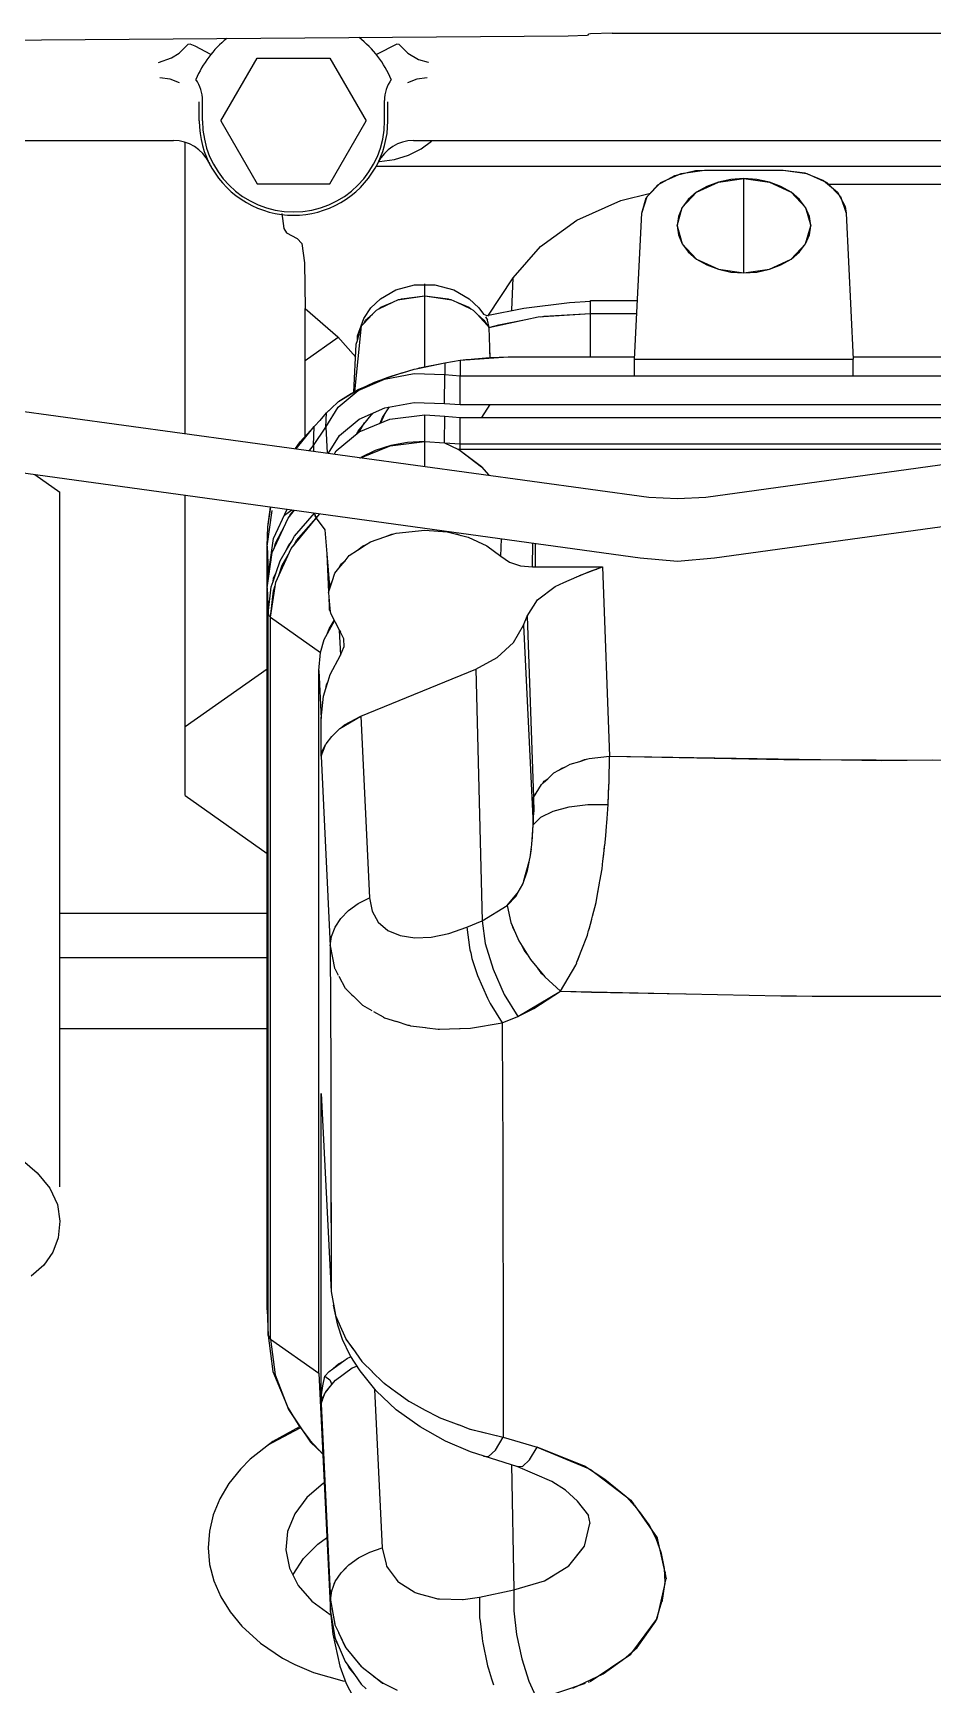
# Model space of a CAD drawing. Extents: x 33214 to 95067, y 8279 to 51908.
# Drawn here: x 43214 to 43328.5, y 21655.4 to 21865.6 of the extents above; entities that cross this region are included whole.
import ezdxf

# ---------------------------------------------------------------- set-up
doc = ezdxf.new("R2010")
doc.units = 0
doc.header["$LTSCALE"] = 300
doc.header["$MEASUREMENT"] = 0
doc.linetypes.add('SNT-025', pattern=[0.74, 0.4, -0.17, 0, -0.17])
doc.layers.add('GENERATORSETT', color=1, linetype='CONTINUOUS')

# ---------------------------------------------------------------- blocks, each defined once
blk = doc.blocks.new('GENERATOR-CENTER')
at = {"layer": 'GENERATORSETT'}
for p, q in [((-2114.19, -277.94), (-1945.65, -276.72)), ((-1945.65, -276.72), (-1943.25, -276.61)), ((-1943.25, -276.61), (-1943.06, -276.56)), ((-1942.84, -276.44), (-1943.06, -276.5)), ((-1943.06, -276.56), (-1943.06, -276.5)), ((-1940.06, -276.34), (-1942.84, -276.44)), ((-1940.06, -276.34), (-1894.49, -276.34)), ((-1997.8, -280.11), (-1996.13, -279.52)), ((-1996.13, -279.52), (-1995.15, -278.92)), ((-1995.15, -278.92), (-1994.06, -277.79)), ((-1993.74, -277.77), (-1994.06, -277.79)), ((-1993.11, -278), (-1993.74, -277.77)), ((-1991.15, -279.09), (-1993.11, -278)), ((-1989.85, -287.53), (-1985.23, -279.53)), ((-1985.23, -279.53), (-1975.99, -279.53)), ((-1975.99, -279.53), (-1971.37, -287.53)), ((-1967.47, -277.77), (-1970.07, -279.09)), ((-1967.15, -277.79), (-1967.47, -277.77)), ((-1967.15, -277.79), (-1966.07, -278.92)), ((-1966.07, -278.92), (-1964.69, -279.7)), ((-1964.69, -279.7), (-1963.47, -280.07)), ((-1963.47, -280.07), (-1963.42, -280.11)), ((-1996.31, -282.2), (-1997.61, -282.03)), ((-1995.11, -282.7), (-1996.31, -282.2)), ((-1964.9, -282.2), (-1966.11, -282.7)), ((-1963.61, -282.03), (-1964.9, -282.2)), ((-1992.61, -287.53), (-1992.61, -285.11)), ((-1992.19, -287.53), (-1992.19, -284.93)), ((-1969.03, -287.53), (-1969.03, -284.93)), ((-1968.61, -287.53), (-1968.61, -285.11)), ((-1989.85, -287.53), (-1985.23, -295.53)), ((-1975.99, -295.53), (-1971.37, -287.53)), ((-2065.35, -290.03), (-1995.86, -290.03)), ((-1965.35, -290.03), (-1895.86, -290.03)), ((-1964.37, -291.1), (-1963.04, -290.09)), ((-1994.39, -327.3), (-1994.39, -290.33)), ((-1967.77, -292.44), (-1965.97, -291.89)), ((-1965.97, -291.89), (-1964.37, -291.1)), ((-1970.11, -293.28), (-1891.1, -293.28)), ((-1969.68, -292.71), (-1967.77, -292.44)), ((-1933.87, -295.38), (-1931.31, -294.2)), ((-1932.1, -294.46), (-1929.47, -293.85)), ((-1931.31, -294.2), (-1928.31, -293.79)), ((-1929.47, -293.85), (-1928.31, -293.79)), ((-1928.31, -293.79), (-1918.31, -293.79)), ((-1928.31, -293.79), (-1918.31, -293.79)), ((-1918.31, -293.79), (-1915.57, -294.13)), ((-1918.31, -293.79), (-1915.31, -294.2)), ((-1915.57, -294.13), (-1913.18, -295.1)), ((-1915.31, -294.2), (-1912.75, -295.38)), ((-1985.23, -295.53), (-1975.99, -295.53)), ((-1935.73, -297.33), (-1934.27, -295.67)), ((-1935.62, -297.15), (-1933.87, -295.38)), ((-1934.27, -295.67), (-1932.1, -294.46)), ((-1929.32, -296.61), (-1926.56, -295.31)), ((-1928.03, -295.86), (-1929.32, -296.61)), ((-1928.31, -296.13), (-1928.31, -296.1)), ((-1928.31, -296.13), (-1928.31, -296.1)), ((-1926.56, -295.31), (-1928.03, -295.86)), ((-1926.56, -295.31), (-1923.31, -294.85)), ((-1924.97, -294.97), (-1926.56, -295.31)), ((-1923.31, -294.85), (-1924.97, -294.97)), ((-1923.31, -306.87), (-1923.31, -294.85)), ((-1923.31, -306.87), (-1923.31, -294.85)), ((-1923.31, -294.85), (-1920.06, -295.31)), ((-1921.65, -294.97), (-1923.31, -294.85)), ((-1920.06, -295.31), (-1921.65, -294.97)), ((-1920.06, -295.31), (-1917.3, -296.61)), ((-1918.59, -295.86), (-1920.06, -295.31)), ((-1917.3, -296.61), (-1918.59, -295.86)), ((-1918.31, -296.13), (-1918.31, -296.05)), ((-1918.31, -296.13), (-1918.31, -296.05)), ((-1913.18, -295.1), (-1911.39, -296.6)), ((-1912.75, -295.38), (-1911, -297.15)), ((-1912.55, -295.57), (-1893.81, -295.57)), ((-1944.55, -300.17), (-1938.97, -297.66)), ((-1938.97, -297.66), (-1935.2, -296.72)), ((-1936.31, -299.25), (-1935.62, -297.15)), ((-1936.31, -299.25), (-1935.73, -297.33)), ((-1931.16, -298.56), (-1929.32, -296.61)), ((-1930.38, -297.52), (-1931.16, -298.56)), ((-1929.32, -296.61), (-1930.38, -297.52)), ((-1917.3, -296.61), (-1915.46, -298.56)), ((-1916.24, -297.52), (-1917.3, -296.61)), ((-1915.46, -298.56), (-1916.24, -297.52)), ((-1911.39, -296.6), (-1910.44, -298.43)), ((-1911, -297.15), (-1910.31, -299.25)), ((-1910.44, -298.43), (-1910.31, -299.25)), ((-1982.11, -299.32), (-1981.84, -301.23)), ((-1949.19, -303.51), (-1944.55, -300.17)), ((-1937.22, -317.83), (-1936.31, -299.25)), ((-1931.81, -300.86), (-1931.16, -298.56)), ((-1931.65, -299.69), (-1931.81, -300.86)), ((-1931.16, -298.56), (-1931.65, -299.69)), ((-1915.46, -298.56), (-1914.81, -300.86)), ((-1914.97, -299.69), (-1915.46, -298.56)), ((-1914.81, -300.86), (-1914.97, -299.69)), ((-1910.31, -299.25), (-1909.39, -317.83)), ((-1910.31, -299.25), (-1909.39, -317.83)), ((-1981.84, -301.23), (-1981.51, -301.78)), ((-1981.51, -301.78), (-1980.14, -302.49)), ((-1980.14, -302.49), (-1979.55, -303.13)), ((-1931.81, -300.86), (-1931.16, -303.16)), ((-1931.81, -300.86), (-1931.65, -302.03)), ((-1931.65, -302.03), (-1931.16, -303.16)), ((-1915.46, -303.16), (-1914.81, -300.86)), ((-1915.46, -303.16), (-1914.97, -302.03)), ((-1914.97, -302.03), (-1914.81, -300.86)), ((-1979.55, -303.13), (-1979.22, -305.58)), ((-1952.65, -307.5), (-1949.19, -303.51)), ((-1931.16, -303.16), (-1929.32, -305.11)), ((-1931.16, -303.16), (-1930.38, -304.2)), ((-1930.38, -304.2), (-1929.32, -305.11)), ((-1917.3, -305.11), (-1915.46, -303.16)), ((-1917.3, -305.11), (-1916.24, -304.2)), ((-1916.24, -304.2), (-1915.46, -303.16)), ((-1979.22, -305.58), (-1979.11, -311.4)), ((-1929.32, -305.11), (-1926.56, -306.41)), ((-1929.32, -305.11), (-1928.03, -305.86)), ((-1928.03, -305.86), (-1926.56, -306.41)), ((-1926.56, -306.41), (-1923.31, -306.87)), ((-1926.56, -306.41), (-1924.97, -306.76)), ((-1924.97, -306.76), (-1923.31, -306.87)), ((-1923.31, -306.87), (-1920.06, -306.41)), ((-1923.31, -306.87), (-1921.65, -306.76)), ((-1921.65, -306.76), (-1920.06, -306.41)), ((-1920.06, -306.41), (-1917.3, -305.11)), ((-1920.06, -306.41), (-1918.59, -305.86)), ((-1918.59, -305.86), (-1917.3, -305.11)), ((-1969.56, -310.18), (-1967.6, -309.02)), ((-1967.6, -309.02), (-1965.2, -308.4)), ((-1965.2, -308.4), (-1962.64, -308.4)), ((-1963.92, -308.77), (-1963.92, -308.24)), ((-1963.92, -308.77), (-1963.92, -308.24)), ((-1963.92, -309.8), (-1963.92, -308.77)), ((-1963.92, -309.8), (-1963.92, -308.77)), ((-1962.64, -308.4), (-1960.23, -309.02)), ((-1960.23, -309.02), (-1958.27, -310.18)), ((-1955.89, -312.39), (-1952.65, -307.5)), ((-1952.84, -311.63), (-1952.65, -307.5)), ((-1952.84, -311.63), (-1952.65, -307.5)), ((-1970.78, -311.3), (-1969.56, -310.18)), ((-1969.77, -311.46), (-1967.98, -310.61)), ((-1969.51, -311.24), (-1967.98, -310.61)), ((-1967.98, -310.61), (-1967.25, -310.27)), ((-1967.25, -310.27), (-1967.07, -310.24)), ((-1967.07, -310.24), (-1963.92, -309.8)), ((-1967.07, -310.24), (-1966.89, -310.17)), ((-1966.89, -310.17), (-1963.92, -309.8)), ((-1963.92, -309.8), (-1960.76, -310.24)), ((-1963.92, -309.8), (-1960.94, -310.17)), ((-1963.92, -318.83), (-1963.92, -309.8)), ((-1963.92, -318.83), (-1963.92, -309.8)), ((-1960.94, -310.17), (-1960.76, -310.24)), ((-1960.76, -310.24), (-1960.58, -310.27)), ((-1960.58, -310.27), (-1959.85, -310.61)), ((-1959.85, -310.61), (-1958.06, -311.46)), ((-1959.85, -310.61), (-1958.32, -311.24)), ((-1958.27, -310.18), (-1957.05, -311.3)), ((-1951.31, -311.34), (-1945.49, -310.65)), ((-1945.49, -310.65), (-1942.81, -310.46)), ((-1942.81, -310.4), (-1936.86, -310.4)), ((-1942.81, -310.8), (-1942.81, -310.4)), ((-1942.81, -312.02), (-1942.81, -310.46)), ((-1942.81, -312.02), (-1942.81, -310.8)), ((-1979.11, -318.02), (-1979.11, -311.4)), ((-1979.11, -311.4), (-1974.98, -315)), ((-1972.49, -314.88), (-1971.65, -312.68)), ((-1971.67, -313.29), (-1970.57, -312.13)), ((-1971.67, -313.29), (-1971.45, -312.87)), ((-1971.65, -312.68), (-1970.78, -311.3)), ((-1971.45, -312.87), (-1970.57, -312.13)), ((-1970.57, -312.13), (-1970.07, -311.6)), ((-1970.07, -311.6), (-1969.77, -311.46)), ((-1969.77, -311.46), (-1969.51, -311.24)), ((-1958.32, -311.24), (-1958.06, -311.46)), ((-1958.06, -311.46), (-1957.76, -311.6)), ((-1957.76, -311.6), (-1957.26, -312.13)), ((-1957.26, -312.13), (-1955.96, -313.51)), ((-1957.26, -312.13), (-1956.38, -312.87)), ((-1957.05, -311.3), (-1956.44, -312.1)), ((-1956.75, -312.67), (-1956.67, -312.63)), ((-1956.73, -312.7), (-1956.64, -312.66)), ((-1956.44, -312.1), (-1956, -312.31)), ((-1956.38, -312.87), (-1955.96, -313.51)), ((-1956.2, -312.48), (-1955.95, -312.88)), ((-1956, -312.31), (-1951.31, -311.34)), ((-1955.96, -312.87), (-1955.75, -313.82)), ((-1955.96, -312.87), (-1955.96, -312.87)), ((-1955.75, -313.82), (-1949.48, -312.48)), ((-1954.5, -313.47), (-1951.27, -312.86)), ((-1949.48, -312.48), (-1942.81, -312.02)), ((-1949.13, -312.46), (-1948.75, -312.38)), ((-1948.75, -312.38), (-1942.81, -312.02)), ((-1944.1, -312.11), (-1944.08, -312.09)), ((-1944.1, -312.11), (-1944.08, -312.09)), ((-1942.81, -312.02), (-1936.94, -312.02)), ((-1942.81, -312.02), (-1936.94, -312.02)), ((-1942.81, -317.56), (-1942.81, -312.02)), ((-1942.81, -317.56), (-1942.81, -312.02)), ((-1979.11, -318.02), (-1974.93, -315.06)), ((-1974.98, -315), (-1972.7, -317.6)), ((-1972.83, -321.99), (-1971.95, -313.6)), ((-1972.49, -315.48), (-1972.11, -314.16)), ((-1972.49, -314.88), (-1972.11, -314.16)), ((-1972.49, -315.48), (-1972.49, -314.88)), ((-1972.11, -314.16), (-1971.95, -313.6)), ((-1971.95, -313.6), (-1971.67, -313.29)), ((-1955.96, -313.51), (-1955.88, -313.6)), ((-1955.88, -313.6), (-1955.75, -313.82)), ((-1955.75, -313.82), (-1954.5, -313.47)), ((-1955.75, -313.82), (-1955.64, -317.65)), ((-1972.92, -322.03), (-1972.62, -315.95)), ((-1972.62, -315.95), (-1972.49, -315.48)), ((-1955.67, -316.8), (-1955.64, -317.65)), ((-1979.11, -327.65), (-1979.11, -318.02)), ((-1968.05, -319.96), (-1966.36, -319.47)), ((-1966.74, -319.58), (-1965.26, -319.13)), ((-1965.26, -319.13), (-1964.81, -319.03)), ((-1964.93, -319.06), (-1964.6, -318.97)), ((-1964.78, -319.02), (-1961.37, -318.3)), ((-1964.6, -318.97), (-1961.37, -318.3)), ((-1961.37, -318.3), (-1959.4, -317.99)), ((-1961.37, -318.3), (-1959.4, -317.99)), ((-1961.37, -318.3), (-1961.36, -319.81)), ((-1961.37, -318.3), (-1961.36, -319.81)), ((-1959.4, -317.99), (-1953.28, -317.56)), ((-1959.4, -317.99), (-1958.68, -317.89)), ((-1959.4, -317.99), (-1959.4, -319.95)), ((-1959.4, -317.99), (-1959.4, -319.95)), ((-1958.68, -317.89), (-1953.28, -317.56)), ((-1958.68, -317.89), (-1957.62, -317.83)), ((-1958.14, -317.9), (-1957.62, -317.83)), ((-1957.68, -317.83), (-1957.54, -317.81)), ((-1957.62, -317.83), (-1955.67, -317.65)), ((-1957.54, -317.81), (-1955.69, -317.65)), ((-1955.69, -317.65), (-1955.64, -317.65)), ((-1955.67, -317.65), (-1955.64, -317.65)), ((-1955.64, -317.65), (-1953.29, -317.56)), ((-1955.64, -317.65), (-1953.29, -317.56)), ((-1953.29, -317.56), (-1953.28, -317.56)), ((-1953.29, -317.56), (-1953.28, -317.56)), ((-1953.28, -317.56), (-1937.21, -317.56)), ((-1953.28, -317.56), (-1937.21, -317.56)), ((-1937.22, -317.83), (-1909.39, -317.83)), ((-1937.22, -317.83), (-1909.39, -317.83)), ((-1937.22, -319.95), (-1937.22, -317.83)), ((-1937.22, -319.95), (-1937.22, -317.83)), ((-1909.41, -317.56), (-1864.63, -317.56)), ((-1909.41, -317.56), (-1864.63, -317.56)), ((-1909.39, -319.95), (-1909.39, -317.83)), ((-1909.39, -319.95), (-1909.39, -317.83)), ((-1972.37, -321.85), (-1969.05, -320.38)), ((-1972.37, -321.85), (-1969.05, -320.38)), ((-1972.37, -321.71), (-1971.17, -321.2)), ((-1971.28, -321.25), (-1970.29, -320.78)), ((-1971.12, -321.17), (-1969.6, -320.53)), ((-1970.29, -320.78), (-1969.44, -320.47)), ((-1969.56, -320.51), (-1969.05, -320.29)), ((-1969.05, -320.38), (-1965.27, -319.68)), ((-1969.05, -320.38), (-1965.27, -319.68)), ((-1969.05, -320.29), (-1968.54, -320.14)), ((-1968.69, -320.19), (-1968.05, -319.96)), ((-1968.49, -320.12), (-1966.82, -319.6)), ((-1965.27, -319.68), (-1961.36, -319.81)), ((-1965.27, -319.68), (-1961.36, -319.81)), ((-1961.39, -323.47), (-1961.36, -319.81)), ((-1961.39, -323.47), (-1961.36, -319.81)), ((-1961.36, -319.81), (-1959.4, -319.95)), ((-1961.36, -319.81), (-1959.4, -319.95)), ((-1959.4, -323.61), (-1959.4, -319.95)), ((-1959.4, -319.95), (-1937.22, -319.95)), ((-1959.4, -323.61), (-1959.4, -319.95)), ((-1959.4, -319.95), (-1937.22, -319.95)), ((-1937.22, -319.95), (-1909.39, -319.95)), ((-1937.22, -319.95), (-1909.39, -319.95)), ((-1909.39, -319.95), (-1864.63, -319.95)), ((-1909.39, -319.95), (-1864.63, -319.95)), ((-1975.86, -324.17), (-1974.9, -323.23)), ((-1974.93, -323.94), (-1972.37, -321.85)), ((-1974.93, -323.94), (-1972.37, -321.85)), ((-1974.9, -323.23), (-1974.69, -323.11)), ((-1974.71, -323.12), (-1974.63, -323.05)), ((-1974.66, -323.09), (-1972.87, -322.01)), ((-1974.63, -323.05), (-1973.28, -322.2)), ((-1973.28, -322.2), (-1972.78, -321.96)), ((-1972.84, -321.99), (-1972.37, -321.71)), ((-1968.98, -324.03), (-1965.25, -323.34)), ((-1965.25, -323.34), (-1961.39, -323.47)), ((-1961.39, -323.47), (-1959.4, -323.61)), ((-1959.4, -323.61), (-1864.63, -323.61)), ((-1956.67, -325.26), (-1955.59, -323.61)), ((-1956.67, -325.26), (-1955.59, -323.61)), ((-2017.06, -324.19), (-1935.39, -335.39)), ((-1977.98, -326.42), (-1977.16, -325.57)), ((-1977.22, -325.64), (-1976.4, -324.69)), ((-1976.49, -326.48), (-1974.93, -323.94)), ((-1976.49, -326.48), (-1974.93, -323.94)), ((-1976.49, -326.48), (-1976.4, -324.69)), ((-1976.49, -326.48), (-1976.4, -324.69)), ((-1976.4, -324.69), (-1975.94, -324.24)), ((-1976.4, -324.69), (-1976.32, -324.59)), ((-1976.32, -324.59), (-1975.81, -324.12)), ((-1974.78, -327.54), (-1972.26, -325.48)), ((-1972.4, -327.02), (-1970.58, -324.74)), ((-1972.27, -327.09), (-1968.36, -325.49)), ((-1972.26, -325.48), (-1968.98, -324.03)), ((-1970.93, -325.18), (-1970.49, -324.7)), ((-1969.57, -325.98), (-1969.3, -325.28)), ((-1969.51, -325.96), (-1968.93, -324.71)), ((-1969.3, -325.28), (-1968.41, -323.93)), ((-1968.36, -325.49), (-1963.92, -324.94)), ((-1963.92, -328.31), (-1963.92, -324.94)), ((-1963.92, -324.94), (-1961.36, -325.12)), ((-1963.92, -328.31), (-1963.92, -324.94)), ((-1961.39, -328.49), (-1961.36, -325.12)), ((-1961.39, -328.49), (-1961.36, -325.12)), ((-1961.36, -325.12), (-1959.4, -325.26)), ((-1961.36, -325.12), (-1959.4, -325.26)), ((-1959.4, -325.26), (-1864.63, -325.26)), ((-1959.4, -325.26), (-1864.63, -325.26)), ((-1959.4, -328.63), (-1959.4, -325.26)), ((-1959.4, -328.63), (-1959.4, -325.26)), ((-1928.15, -335.39), (-1846.48, -324.19)), ((-1980.29, -329.24), (-1977.98, -326.42)), ((-1979.77, -328.37), (-1977.98, -326.42)), ((-1978.08, -328.85), (-1977.98, -326.42)), ((-1978.08, -328.85), (-1977.98, -326.42)), ((-1978.08, -328.85), (-1976.49, -326.48)), ((-1978.08, -328.85), (-1976.49, -326.48)), ((-1976.49, -326.48), (-1976.33, -329.78)), ((-1976.17, -329.8), (-1974.78, -327.54)), ((-1975.17, -329.53), (-1972.27, -327.09)), ((-1972.61, -327.37), (-1972.4, -327.02)), ((-1972.25, -327.08), (-1971.56, -325.96)), ((-1980.34, -329.23), (-1979.77, -328.37)), ((-1978.59, -329.47), (-1978.08, -328.85)), ((-1978.08, -328.85), (-1978.05, -329.54)), ((-1975.39, -329.91), (-1975.17, -329.53)), ((-1972.17, -330.43), (-1968.31, -328.86)), ((-1970.24, -329.49), (-1972.05, -330.37)), ((-1968.24, -328.84), (-1970.24, -329.49)), ((-1968.31, -328.86), (-1963.92, -328.31)), ((-1966.11, -328.44), (-1968.24, -328.84)), ((-1963.92, -328.31), (-1966.11, -328.44)), ((-1963.92, -328.31), (-1961.39, -328.49)), ((-1963.92, -331.48), (-1963.92, -328.31)), ((-1961.39, -328.49), (-1959.4, -328.63)), ((-1961.39, -328.49), (-1959.4, -328.63)), ((-1961.39, -328.49), (-1961.38, -328.49)), ((-1961.38, -328.49), (-1959.7, -329.31)), ((-1961.38, -328.49), (-1959.7, -329.31)), ((-1959.7, -329.31), (-1959.4, -329.31)), ((-1959.7, -329.31), (-1959.4, -329.31)), ((-1959.7, -329.31), (-1959.53, -329.39)), ((-1959.53, -329.39), (-1959.4, -329.46)), ((-1959.41, -329.45), (-1959.4, -329.46)), ((-1959.4, -329.31), (-1959.4, -328.63)), ((-1959.4, -328.63), (-1878.8, -328.63)), ((-1959.4, -329.31), (-1959.4, -328.63)), ((-1959.4, -329.31), (-1883.78, -329.31)), ((-1959.4, -329.46), (-1959.4, -329.31)), ((-1959.4, -329.46), (-1959.4, -329.31)), ((-1959.4, -329.46), (-1956.68, -331.55)), ((-1959.4, -329.46), (-1956.71, -331.52)), ((-2018.12, -331.9), (-1936.5, -343.14)), ((-1956.71, -331.52), (-1956.7, -331.54)), ((-1956.68, -331.55), (-1955.75, -332.6)), ((-1927.04, -343.14), (-1845.42, -331.9)), ((-2013.51, -332.53), (-2010.33, -334.78)), ((-2010.33, -423.17), (-2010.33, -334.78)), ((-1994.39, -364.61), (-1994.39, -335.17)), ((-1935.39, -335.39), (-1931.77, -335.58)), ((-1931.77, -335.58), (-1928.15, -335.39)), ((-1983.98, -341.66), (-1983.31, -337.12)), ((-1983.98, -341.66), (-1983.31, -337.12)), ((-1983.86, -339.18), (-1983.55, -336.66)), ((-1983.86, -339.18), (-1983.49, -336.67)), ((-1983.31, -342.43), (-1981.31, -338.09)), ((-1983.14, -340.68), (-1981.42, -336.95)), ((-1981.76, -337.7), (-1980.83, -337.04)), ((-1981.31, -338.09), (-1980.48, -337.08)), ((-1981.16, -337.91), (-1981.03, -337.66)), ((-1981.03, -337.66), (-1980.54, -337.08)), ((-1980.9, -341.96), (-1977.71, -338.07)), ((-1980.47, -340.37), (-1977.92, -337.44)), ((-1980.21, -340.94), (-1977.71, -338.07)), ((-1977.95, -337.48), (-1977.71, -338.07)), ((-1977.95, -337.48), (-1977.88, -337.77)), ((-1977.88, -337.77), (-1977.71, -338.07)), ((-1977.71, -338.07), (-1977.26, -337.53)), ((-1977.71, -338.07), (-1976.64, -339.57)), ((-1977.71, -338.07), (-1976.64, -339.57)), ((-1983.98, -341.66), (-1983.86, -339.18)), ((-1983.98, -341.66), (-1983.86, -339.18)), ((-1982.91, -341.25), (-1981.73, -339)), ((-1980.84, -341), (-1980.47, -340.37)), ((-1976.64, -339.57), (-1976.38, -342.62)), ((-1970.82, -341.09), (-1968.98, -340.46)), ((-1968.98, -340.46), (-1967.84, -340.08)), ((-1968.98, -340.46), (-1968.12, -340.11)), ((-1968.12, -340.11), (-1967.84, -340.08)), ((-1967.84, -340.08), (-1967.53, -339.97)), ((-1967.53, -339.97), (-1963.92, -339.59)), ((-1963.92, -339.59), (-1961.08, -339.82)), ((-1961.08, -339.82), (-1958.39, -340.51)), ((-1960.21, -340.04), (-1959.75, -340.1)), ((-1959.75, -340.1), (-1959.33, -340.27)), ((-1958.39, -340.51), (-1956.01, -341.62)), ((-1983.98, -341.66), (-1983.82, -344.87)), ((-1983.98, -341.66), (-1983.82, -344.87)), ((-1983.98, -346.96), (-1983.98, -341.66)), ((-1983.98, -346.96), (-1983.98, -341.66)), ((-1983.98, -346.96), (-1983.31, -342.43)), ((-1983.67, -344.27), (-1983.14, -340.68)), ((-1983.08, -341.92), (-1982.91, -341.25)), ((-1982.87, -346.23), (-1980.9, -341.96)), ((-1982.32, -343.52), (-1981.5, -342.12)), ((-1981.5, -342.12), (-1980.84, -341)), ((-1981.5, -342.12), (-1981.17, -341.4)), ((-1981.17, -341.4), (-1980.84, -341)), ((-1980.58, -341.57), (-1980.21, -340.94)), ((-1976.38, -342.62), (-1976.14, -347.48)), ((-1976.38, -342.62), (-1976.03, -346.77)), ((-1973.51, -342.84), (-1972.48, -342.17)), ((-1972.48, -342.17), (-1971.36, -341.44)), ((-1972.48, -342.17), (-1971.85, -341.64)), ((-1971.85, -341.64), (-1971.36, -341.44)), ((-1971.36, -341.44), (-1970.82, -341.09)), ((-1956.01, -341.62), (-1954.23, -342.92)), ((-1956.01, -341.62), (-1954.23, -342.92)), ((-1956.01, -341.62), (-1956.01, -341.62)), ((-1956.01, -341.62), (-1956.01, -341.62)), ((-1954.23, -342.92), (-1954.17, -340.71)), ((-1950.22, -344.27), (-1950.16, -341.26)), ((-1949.81, -344.27), (-1949.81, -341.31)), ((-1983.86, -345.03), (-1983.46, -343.43)), ((-1982.82, -344.99), (-1982.32, -343.52)), ((-1982.54, -345.51), (-1982.04, -344.06)), ((-1982.04, -344.06), (-1981.23, -342.67)), ((-1975.35, -345.07), (-1974.83, -344.45)), ((-1974.83, -344.45), (-1974.05, -343.49)), ((-1974.83, -344.45), (-1974.57, -343.94)), ((-1974.57, -343.94), (-1974.05, -343.49)), ((-1974.05, -343.49), (-1973.51, -342.84)), ((-1954.23, -342.92), (-1953.12, -343.66)), ((-1954.23, -342.92), (-1953.12, -343.66)), ((-1953.12, -343.66), (-1951.74, -344.13)), ((-1953.12, -343.66), (-1951.74, -344.13)), ((-1951.74, -344.13), (-1950.22, -344.27)), ((-1951.74, -344.13), (-1950.22, -344.27)), ((-1950.22, -344.27), (-1949.81, -344.27)), ((-1950.22, -344.27), (-1949.81, -344.27)), ((-1949.81, -344.27), (-1941.28, -344.27)), ((-1949.81, -344.27), (-1941.28, -344.27)), ((-1944.21, -345.39), (-1941.28, -344.27)), ((-1942.94, -344.85), (-1941.28, -344.27)), ((-1942.29, -344.62), (-1942.19, -344.62)), ((-1942.08, -344.55), (-1942.02, -344.55)), ((-1941.28, -344.27), (-1940.4, -368.38)), ((-1941.28, -344.27), (-1940.4, -368.38)), ((-1936.5, -343.14), (-1931.77, -343.55)), ((-1931.77, -343.55), (-1927.04, -343.14)), ((-1983.98, -346.96), (-1983.86, -345.03)), ((-1983.82, -350.22), (-1983.45, -346.82)), ((-1983.53, -350.69), (-1982.87, -346.23)), ((-1983.45, -346.82), (-1983.22, -346.16)), ((-1983.22, -346.16), (-1982.82, -344.99)), ((-1983.22, -346.16), (-1983.15, -345.71)), ((-1983.16, -347.33), (-1982.93, -346.67)), ((-1983.15, -345.71), (-1982.82, -344.99)), ((-1976.03, -347.14), (-1975.69, -346.12)), ((-1976.03, -346.77), (-1975.69, -346.12)), ((-1976.03, -347.14), (-1976.03, -346.77)), ((-1975.69, -346.12), (-1975.35, -345.07)), ((-1949.58, -348.49), (-1947.33, -346.78)), ((-1947.33, -346.78), (-1946.21, -346.26)), ((-1946.21, -346.26), (-1944.58, -345.55)), ((-1944.58, -345.55), (-1944.52, -345.52)), ((-1944.51, -345.51), (-1944.47, -345.49)), ((-1944.47, -345.49), (-1944.37, -345.45)), ((-1944.36, -345.45), (-1942.94, -344.85)), ((-1983.98, -438.84), (-1983.98, -346.96)), ((-1983.98, -438.84), (-1983.98, -346.96)), ((-1983.98, -346.96), (-1983.82, -350.22)), ((-1983.98, -346.96), (-1983.82, -350.22)), ((-1983.53, -350.69), (-1983.16, -347.33)), ((-1976.18, -347.59), (-1976.03, -347.14)), ((-1976.18, -347.59), (-1976.03, -349.1)), ((-1976.1, -348.4), (-1976.03, -349.79)), ((-1950.9, -350.57), (-1949.58, -348.49)), ((-1983.82, -442.09), (-1983.82, -350.22)), ((-1983.82, -442.09), (-1983.82, -350.22)), ((-1983.82, -350.22), (-1983.74, -350.47)), ((-1983.74, -350.47), (-1983.53, -350.69)), ((-1983.53, -442.57), (-1983.53, -350.69)), ((-1983.53, -350.69), (-1977.18, -355.18)), ((-1983.53, -442.57), (-1983.53, -350.69)), ((-1983.53, -350.69), (-1977.18, -355.18)), ((-1976.03, -349.1), (-1975.94, -349.97)), ((-1976.03, -349.79), (-1976.03, -349.1)), ((-1976.03, -349.79), (-1975.94, -349.97)), ((-1975.94, -349.97), (-1975.92, -350.17)), ((-1975.92, -350.17), (-1974.76, -352.39)), ((-1951.33, -351.69), (-1950.9, -350.57)), ((-1951.33, -351.69), (-1950.9, -350.57)), ((-1950.9, -350.57), (-1950.06, -373.62)), ((-1950.9, -350.57), (-1950.06, -373.62)), ((-1976.7, -353.54), (-1975.41, -351.15)), ((-1976.37, -352.93), (-1976.09, -352.15)), ((-1976.09, -352.15), (-1975.44, -351.09)), ((-1974.79, -352.32), (-1974.62, -355.53)), ((-1974.79, -352.32), (-1974.62, -355.53)), ((-1974.76, -352.38), (-1974.76, -352.39)), ((-1974.76, -352.39), (-1974.25, -353.41)), ((-1974.76, -352.39), (-1974.25, -353.41)), ((-1974.76, -352.39), (-1974.63, -352.58)), ((-1952.63, -353.92), (-1951.33, -351.69)), ((-1952.63, -353.92), (-1951.33, -351.69)), ((-1951.33, -351.69), (-1950.13, -377.09)), ((-1951.33, -351.69), (-1950.13, -377.09)), ((-1977.41, -357.48), (-1977.18, -355.18)), ((-1977.41, -357.48), (-1977.18, -355.18)), ((-1977.18, -355.18), (-1976.7, -353.54)), ((-1974.62, -355.53), (-1974.21, -354.49)), ((-1974.62, -355.53), (-1974.21, -354.49)), ((-1974.27, -353.38), (-1974.21, -354.49)), ((-1974.25, -353.41), (-1974.21, -354.49)), ((-1954.7, -355.82), (-1952.63, -353.92)), ((-1954.7, -355.82), (-1952.63, -353.92)), ((-1994.39, -364.61), (-1983.98, -357.25)), ((-1975.94, -357.98), (-1974.62, -355.53)), ((-1972.06, -363.27), (-1957.4, -357.29)), ((-1972.06, -363.27), (-1957.4, -357.29)), ((-1957.4, -357.29), (-1954.7, -355.82)), ((-1957.4, -357.29), (-1954.7, -355.82)), ((-1957.4, -357.29), (-1956.63, -389.32)), ((-1957.4, -357.29), (-1956.63, -389.32)), ((-1977.41, -357.48), (-1977.11, -363.58)), ((-1977.41, -446.9), (-1977.41, -357.48)), ((-1977.41, -357.48), (-1977.11, -363.58)), ((-1977.41, -446.9), (-1977.41, -357.48)), ((-1976.5, -359.76), (-1976.2, -358.82)), ((-1976.5, -359.76), (-1976.42, -359.28)), ((-1976.42, -359.28), (-1976.2, -358.82)), ((-1976.2, -358.82), (-1975.94, -357.98)), ((-1977.11, -363.58), (-1976.81, -360.75)), ((-1976.81, -360.75), (-1976.5, -359.76)), ((-1977.11, -368.35), (-1977.11, -363.58)), ((-1977.11, -368.35), (-1977.11, -363.58)), ((-1974.72, -364.85), (-1972.06, -363.27)), ((-1974.13, -364.39), (-1972.06, -363.27)), ((-1972.06, -363.27), (-1970.94, -386.4)), ((-1972.06, -363.27), (-1970.94, -386.4)), ((-1994.39, -373.39), (-1994.39, -364.61)), ((-1975.74, -365.88), (-1974.72, -364.85)), ((-1974.45, -364.69), (-1974.13, -364.39)), ((-1974.26, -364.52), (-1974.26, -364.58)), ((-1973.88, -364.35), (-1973.86, -364.25)), ((-1973.71, -364.25), (-1973.71, -364.17)), ((-1973.71, -364.25), (-1973.71, -364.17)), ((-1973.67, -364.23), (-1973.67, -364.14)), ((-1973.67, -364.23), (-1973.67, -364.14)), ((-1977.11, -368.35), (-1976.48, -366.83)), ((-1977.11, -368.35), (-1976.94, -367.64)), ((-1977, -368.09), (-1977, -367.87)), ((-1977, -368.09), (-1977, -367.87)), ((-1976.94, -367.64), (-1976.5, -366.86)), ((-1976.5, -366.86), (-1976.47, -366.82)), ((-1976.47, -366.81), (-1976.46, -366.8)), ((-1976.46, -366.8), (-1975.74, -365.88)), ((-1977.11, -368.35), (-1975.94, -392.52)), ((-1977.11, -368.35), (-1975.94, -392.52)), ((-1946.84, -370.17), (-1946.02, -369.73)), ((-1946.84, -370.17), (-1946.48, -369.91)), ((-1946.48, -369.91), (-1946.02, -369.73)), ((-1946.02, -369.73), (-1945.4, -369.39)), ((-1945.4, -369.39), (-1944.19, -369.03)), ((-1944.19, -369.03), (-1943.34, -368.77)), ((-1944.19, -369.03), (-1943.61, -368.8)), ((-1943.61, -368.8), (-1943.34, -368.77)), ((-1943.34, -368.77), (-1942.99, -368.66)), ((-1942.99, -368.66), (-1940.4, -368.38)), ((-1940.46, -371.63), (-1940.4, -368.38)), ((-1940.4, -368.38), (-1910.87, -368.82)), ((-1940.4, -368.38), (-1918.24, -368.8)), ((-1918.24, -368.8), (-1890.35, -368.87)), ((-1910.87, -368.82), (-1905.75, -368.9)), ((-1905.75, -368.9), (-1899.25, -368.85)), ((-1950.06, -373.62), (-1949.06, -371.96)), ((-1949.06, -371.96), (-1948.83, -371.75)), ((-1948.83, -371.75), (-1948.26, -371.24)), ((-1948.83, -371.75), (-1948.71, -371.57)), ((-1948.71, -371.57), (-1948.26, -371.24)), ((-1948.26, -371.24), (-1947.47, -370.51)), ((-1947.47, -370.51), (-1946.84, -370.17)), ((-1940.58, -374.44), (-1940.48, -372.03)), ((-1940.48, -372.11), (-1940.48, -371.93)), ((-1940.47, -371.93), (-1940.46, -371.63)), ((-1994.39, -373.39), (-1983.98, -380.75)), ((-1950.13, -377.09), (-1950.06, -373.62)), ((-1950.06, -373.62), (-1950.05, -373.6)), ((-1950.06, -373.62), (-1950.05, -375.46)), ((-1940.59, -374.51), (-1940.48, -372.11)), ((-1950.13, -377.09), (-1950.05, -375.46)), ((-1950.13, -377.09), (-1949.15, -376.14)), ((-1950.13, -377.09), (-1949.15, -376.14)), ((-1949.15, -376.14), (-1947.58, -375.37)), ((-1949.15, -376.14), (-1947.58, -375.37)), ((-1947.58, -375.37), (-1945.54, -374.82)), ((-1947.58, -375.37), (-1945.54, -374.82)), ((-1945.54, -374.82), (-1943.15, -374.53)), ((-1945.54, -374.82), (-1943.15, -374.53)), ((-1943.15, -374.53), (-1940.59, -374.51)), ((-1943.15, -374.53), (-1940.59, -374.51)), ((-1940.76, -376.89), (-1940.59, -374.51)), ((-1940.7, -376.32), (-1940.59, -374.51)), ((-1950.26, -379.28), (-1950.13, -377.09)), ((-1950.23, -379.03), (-1950.13, -377.09)), ((-1940.87, -378.48), (-1940.79, -377.31)), ((-1940.8, -377.32), (-1940.7, -376.32)), ((-1950.51, -381.26), (-1950.32, -379.91)), ((-1950.45, -381), (-1950.35, -380.14)), ((-1950.34, -380.05), (-1950.23, -379.03)), ((-1941.2, -381.37), (-1941.05, -380.02)), ((-1941.13, -380.86), (-1941.03, -379.79)), ((-1941.02, -379.79), (-1940.87, -378.48)), ((-1951.29, -384.18), (-1950.61, -381.78)), ((-1950.85, -382.9), (-1950.63, -381.85)), ((-1950.62, -381.8), (-1950.45, -381)), ((-1941.35, -382.69), (-1941.24, -381.7)), ((-1941.25, -381.71), (-1941.13, -380.86)), ((-1952.01, -385.66), (-1951.45, -384.66)), ((-1951.58, -384.89), (-1951.4, -384.5)), ((-1951.45, -384.66), (-1950.85, -382.9)), ((-1941.92, -385.93), (-1941.68, -384.55)), ((-1941.83, -385.51), (-1941.64, -384.25)), ((-1941.63, -384.26), (-1941.35, -382.69)), ((-1972.37, -387.13), (-1970.94, -386.4)), ((-1970.94, -386.4), (-1970.62, -388.09)), ((-1953.42, -387.38), (-1952, -385.65)), ((-1953.42, -387.38), (-1952.3, -386.18)), ((-1952.3, -386.18), (-1952.02, -385.68)), ((-1942.11, -386.97), (-1941.97, -386.19)), ((-1941.99, -386.2), (-1941.83, -385.51)), ((-2010.33, -388.34), (-1983.98, -388.34)), ((-1974.6, -389.03), (-1973.6, -388.01)), ((-1973.6, -388.01), (-1972.37, -387.13)), ((-1970.62, -388.09), (-1969.83, -389.48)), ((-1956.63, -389.32), (-1953.42, -387.38)), ((-1953.42, -387.38), (-1952.96, -389.54)), ((-1953.42, -387.38), (-1953.42, -387.38)), ((-1942.9, -390.1), (-1942.58, -388.73)), ((-1942.58, -388.75), (-1942.11, -386.97)), ((-1975.78, -391.32), (-1975.33, -390.14)), ((-1975.33, -390.14), (-1974.6, -389.03)), ((-1969.83, -389.48), (-1968.62, -390.54)), ((-1968.62, -390.54), (-1967.04, -391.21)), ((-1963.09, -391.4), (-1960.87, -390.94)), ((-1960.87, -390.94), (-1958.58, -390.14)), ((-1958.58, -390.14), (-1956.63, -389.32)), ((-1958.58, -390.14), (-1956.63, -389.32)), ((-1958.58, -390.14), (-1958.22, -392.7)), ((-1956.63, -389.32), (-1956.22, -392.21)), ((-1956.63, -389.32), (-1956.22, -392.21)), ((-1952.96, -389.54), (-1951.95, -391.89)), ((-1952.81, -389.88), (-1952.75, -390.11)), ((-1952.75, -390.11), (-1952.45, -390.71)), ((-1943.2, -391.13), (-1943.06, -390.57)), ((-1943.08, -390.58), (-1942.9, -390.1)), ((-1943.01, -390.39), (-1942.67, -389.1)), ((-1975.94, -392.52), (-1975.78, -391.32)), ((-1975.94, -392.52), (-1975.38, -395.36)), ((-1975.94, -392.52), (-1975.88, -408.16)), ((-1967.04, -391.21), (-1965.17, -391.5)), ((-1965.17, -391.5), (-1963.09, -391.4)), ((-1958.22, -392.7), (-1958.18, -393.03)), ((-1958.18, -393.03), (-1958.07, -393.4)), ((-1956.22, -392.21), (-1955.23, -395.47)), ((-1956.22, -392.21), (-1955.23, -395.47)), ((-1951.95, -391.89), (-1950.47, -394.26)), ((-1951.5, -392.61), (-1951.26, -393.09)), ((-1951.26, -393.09), (-1950.91, -393.55)), ((-1944.01, -393.2), (-1943.2, -391.13)), ((-2010.33, -393.99), (-1983.98, -393.99)), ((-1958.07, -393.4), (-1957.91, -394.1)), ((-1957.91, -394.1), (-1957.2, -396.29)), ((-1950.47, -394.26), (-1948.65, -396.45)), ((-1946.63, -398.28), (-1944.7, -394.97)), ((-1944.7, -394.97), (-1944.58, -394.66)), ((-1944.6, -394.67), (-1944.46, -394.41)), ((-1944.55, -394.57), (-1944.13, -393.52)), ((-1944.46, -394.41), (-1944.01, -393.17)), ((-1975.39, -395.33), (-1975.37, -395.37)), ((-1975.37, -395.37), (-1975.37, -395.41)), ((-1975.37, -395.41), (-1974.91, -396.24)), ((-1974.84, -396.37), (-1974.02, -397.88)), ((-1957.2, -396.29), (-1955.92, -399.16)), ((-1955.23, -395.47), (-1953.8, -398.7)), ((-1955.23, -395.47), (-1953.8, -398.7)), ((-1949.56, -395.36), (-1949.13, -395.93)), ((-1949.13, -395.93), (-1948.91, -396.14)), ((-1948.65, -396.45), (-1946.63, -398.28)), ((-1974.01, -397.89), (-1973.97, -397.96)), ((-1973.97, -397.96), (-1973.13, -398.79)), ((-1973.18, -398.74), (-1972.99, -398.93)), ((-1972.99, -398.93), (-1971.93, -399.97)), ((-1972.92, -399), (-1972.92, -399)), ((-1972.92, -399), (-1972.92, -399)), ((-1955.92, -399.16), (-1955.76, -399.52)), ((-1953.8, -398.7), (-1952.09, -401.49)), ((-1953.8, -398.7), (-1952.09, -401.49)), ((-1952.09, -401.49), (-1946.63, -398.28)), ((-1950.03, -400.5), (-1946.63, -398.28)), ((-1946.63, -398.27), (-1946.63, -398.28)), ((-1946.63, -398.28), (-1930.84, -398.61)), ((-1946.63, -398.28), (-1942.68, -398.39)), ((-1942.68, -398.39), (-1930.66, -398.61)), ((-1930.69, -398.61), (-1918.6, -398.87)), ((-1918.6, -398.87), (-1916.63, -398.87)), ((-1916.64, -398.87), (-1914.64, -398.91)), ((-1916.62, -398.87), (-1901.87, -398.91)), ((-1914.64, -398.91), (-1901.7, -398.91)), ((-1901.71, -398.91), (-1890.14, -398.94)), ((-1971.91, -399.98), (-1971.83, -400.07)), ((-1971.83, -400.07), (-1970.65, -400.74)), ((-1970.42, -400.87), (-1969.19, -401.56)), ((-1955.76, -399.52), (-1955.57, -399.84)), ((-1955.57, -399.84), (-1954.06, -402.31)), ((-1954.06, -402.31), (-1952.09, -401.49)), ((-1954.06, -402.31), (-1952.09, -401.49)), ((-1952.09, -401.49), (-1950.03, -400.5)), ((-2010.33, -403.04), (-1983.98, -403.04)), ((-1969.17, -401.57), (-1969.04, -401.65)), ((-1969.04, -401.65), (-1967.51, -402.12)), ((-1967.53, -402.11), (-1966.05, -402.59)), ((-1966.05, -402.59), (-1965.88, -402.61)), ((-1965.88, -402.62), (-1965.73, -402.67)), ((-1965.73, -402.67), (-1963.83, -402.89)), ((-1963.85, -402.89), (-1963.61, -402.92)), ((-1963.61, -402.92), (-1962.2, -403.09)), ((-1962.18, -403.09), (-1962.04, -403.11)), ((-1962.04, -403.11), (-1959.5, -403.02)), ((-1959.5, -403.02), (-1959.42, -403.02)), ((-1959.42, -403.02), (-1958.11, -402.98)), ((-1958.11, -402.98), (-1954.06, -402.31)), ((-1954.06, -402.31), (-1954.06, -402.31)), ((-1954.06, -402.31), (-1954.02, -412.07)), ((-1975.88, -408.16), (-1975.87, -411.92)), ((-1977.11, -411.3), (-1975.83, -436.5)), ((-1977.11, -450.77), (-1977.11, -411.3)), ((-1977.11, -411.3), (-1977.05, -412.74)), ((-1977.11, -411.3), (-1975.83, -436.5)), ((-1975.87, -411.92), (-1975.87, -414.49)), ((-1977.05, -412.74), (-1977.02, -412.95)), ((-1954.02, -412.06), (-1954, -417.68)), ((-1975.87, -414.49), (-1975.83, -435.8)), ((-1975.86, -415.56), (-1975.86, -415.57)), ((-1954, -417.68), (-1953.98, -423.26)), ((-2016.67, -418.43), (-2013.22, -421.4)), ((-1975.85, -419.77), (-1975.83, -435.8)), ((-2013.22, -421.4), (-2011.61, -423.36)), ((-2011.61, -423.36), (-2010.65, -425.41)), ((-1953.98, -423.24), (-1953.97, -427.76)), ((-2010.65, -425.41), (-2010.33, -427.56)), ((-2010.33, -427.56), (-2010.56, -429.65)), ((-1953.97, -426.94), (-1953.97, -428.33)), ((-1953.97, -427.76), (-1953.96, -430.95)), ((-2010.56, -429.65), (-2011.24, -431.51)), ((-1953.96, -430.94), (-1953.95, -434.76)), ((-2011.24, -431.51), (-2012.39, -433.14)), ((-2012.39, -433.14), (-2013.99, -434.54)), ((-1953.95, -434.76), (-1953.94, -441.3)), ((-1975.83, -435.8), (-1975.83, -436.5)), ((-1975.83, -436.5), (-1975.29, -439.5)), ((-1983.98, -438.84), (-1983.82, -442.09)), ((-1983.98, -438.84), (-1983.82, -442.09)), ((-1974.98, -440.78), (-1975.53, -438.24)), ((-1975.29, -439.5), (-1975.28, -439.53)), ((-1975.28, -439.52), (-1975.27, -439.55)), ((-1975.28, -439.53), (-1974.88, -440.43)), ((-1975.27, -439.55), (-1974.81, -440.59)), ((-1974.38, -442.6), (-1974.98, -440.78)), ((-1974.83, -440.54), (-1973.97, -442.5)), ((-1953.95, -441.28), (-1953.94, -446.25)), ((-1983.82, -442.09), (-1983.53, -442.57)), ((-1983.82, -442.09), (-1983.24, -446.69)), ((-1983.82, -442.09), (-1983.24, -446.69)), ((-1983.82, -442.09), (-1983.74, -442.35)), ((-1983.74, -442.35), (-1983.53, -442.57)), ((-1983.53, -442.57), (-1982.95, -447.12)), ((-1983.53, -442.57), (-1977.41, -446.9)), ((-1983.53, -442.57), (-1977.41, -446.9)), ((-1983.53, -442.57), (-1982.95, -447.12)), ((-1973.39, -444.65), (-1974.38, -442.6)), ((-1973.97, -442.5), (-1973.94, -442.54)), ((-1973.94, -442.54), (-1973.92, -442.59)), ((-1973.94, -442.55), (-1973.12, -443.7)), ((-1973.92, -442.59), (-1973.07, -443.77)), ((-1976.07, -446.68), (-1973.76, -444.97)), ((-1974.9, -445.69), (-1974.27, -445.35)), ((-1974.48, -445.46), (-1974.48, -445.5)), ((-1973.76, -444.97), (-1973.31, -444.79)), ((-1972.15, -446.58), (-1973.39, -444.65)), ((-1973.08, -443.76), (-1971.92, -445.39)), ((-1971.92, -445.39), (-1971.86, -445.44)), ((-1971.86, -445.44), (-1971.82, -445.5)), ((-1971.82, -445.5), (-1970.58, -446.72)), ((-1983.24, -446.69), (-1981.3, -451.33)), ((-1982.95, -447.12), (-1981.24, -451.53)), ((-1982.95, -447.12), (-1981.24, -451.53)), ((-1977.41, -446.9), (-1975.91, -477.26)), ((-1977.41, -446.9), (-1975.91, -477.26)), ((-1976.88, -448.48), (-1976.61, -447.28)), ((-1976.61, -447.28), (-1976.07, -446.68)), ((-1976.61, -447.28), (-1976.01, -447.72)), ((-1976.61, -447.28), (-1976.01, -447.72)), ((-1976.01, -447.72), (-1975.74, -448.31)), ((-1976.01, -447.72), (-1975.74, -448.31)), ((-1975.74, -448.31), (-1975.25, -447.76)), ((-1975.74, -448.31), (-1975.25, -447.76)), ((-1975.57, -446.31), (-1974.9, -445.69)), ((-1975.25, -447.76), (-1973.15, -446.21)), ((-1975.25, -447.76), (-1973.15, -446.21)), ((-1973.15, -446.21), (-1972.55, -445.98)), ((-1973.15, -446.21), (-1972.55, -445.98)), ((-1970.11, -449.15), (-1972.15, -446.58)), ((-1970.6, -446.7), (-1969.21, -448.07)), ((-1953.94, -445.84), (-1953.94, -446.76)), ((-1953.94, -446.25), (-1953.93, -450.06)), ((-1977.11, -450.77), (-1976.61, -449.44)), ((-1977.11, -450.77), (-1977.05, -449.64)), ((-1977.05, -449.64), (-1976.88, -448.48)), ((-1976.94, -450.06), (-1976.64, -449.54)), ((-1976.61, -449.44), (-1976.55, -449.36)), ((-1976.55, -449.37), (-1976.5, -449.28)), ((-1976.53, -449.34), (-1975.74, -448.31)), ((-1976.5, -449.28), (-1975.74, -448.31)), ((-1970.3, -448.95), (-1969.33, -469.13)), ((-1967.55, -451.54), (-1970.11, -449.15)), ((-1969.21, -448.07), (-1969.14, -448.13)), ((-1969.14, -448.12), (-1969.08, -448.18)), ((-1969.08, -448.18), (-1967.47, -449.33)), ((-1967.49, -449.32), (-1965.94, -450.46)), ((-1981.3, -451.33), (-1980.03, -453.44)), ((-1981.24, -451.53), (-1978.44, -455.66)), ((-1981.24, -451.53), (-1978.44, -455.66)), ((-1977.11, -450.77), (-1976.94, -450.06)), ((-1977.11, -450.77), (-1975.9, -475.77)), ((-1977.11, -450.77), (-1975.9, -475.77)), ((-1976.98, -450.23), (-1976.96, -450.39)), ((-1976.98, -450.23), (-1976.96, -450.39)), ((-1964.49, -453.71), (-1967.55, -451.54)), ((-1965.94, -450.46), (-1965.86, -450.5)), ((-1965.86, -450.49), (-1965.79, -450.54)), ((-1965.79, -450.54), (-1963.84, -451.58)), ((-1963.84, -451.58), (-1962.21, -452.45)), ((-1953.93, -450.06), (-1953.93, -451.33)), ((-1953.93, -451.33), (-1953.93, -455.03)), ((-1983.9, -456.07), (-1979.76, -453.84)), ((-1979.83, -453.71), (-1983.23, -455.59)), ((-1980.03, -453.44), (-1978.54, -455.42)), ((-1961.27, -455.52), (-1964.49, -453.71)), ((-1962.21, -452.45), (-1962.14, -452.48)), ((-1962.15, -452.48), (-1962.09, -452.51)), ((-1962.09, -452.51), (-1959.59, -453.45)), ((-1959.63, -453.44), (-1958.16, -454)), ((-1958.16, -454), (-1958.12, -454.01)), ((-1958.12, -454.01), (-1958.09, -454.02)), ((-1958.12, -454.01), (-1953.93, -455.03)), ((-1958.09, -454.02), (-1953.93, -455.03)), ((-1983.23, -455.59), (-1986.13, -457.85)), ((-1978.54, -455.42), (-1976.9, -457.2)), ((-1978.44, -455.66), (-1976.9, -457.17)), ((-1978.44, -455.66), (-1976.9, -457.17)), ((-1958.08, -456.88), (-1961.27, -455.52)), ((-1954.93, -456.67), (-1953.93, -455.03)), ((-1954.93, -456.67), (-1953.93, -455.03)), ((-1953.93, -455.03), (-1949.6, -456.29)), ((-1953.93, -455.03), (-1949.6, -456.29)), ((-1986.13, -457.85), (-1987.37, -459.1)), ((-1952.09, -458.8), (-1958.08, -456.88)), ((-1956.44, -457.47), (-1955.79, -457.51)), ((-1956.44, -457.47), (-1955.79, -457.51)), ((-1955.79, -457.51), (-1954.93, -456.67)), ((-1955.79, -457.51), (-1954.93, -456.67)), ((-1951.46, -458.76), (-1950.59, -457.92)), ((-1951.46, -458.76), (-1950.59, -457.92)), ((-1950.59, -457.92), (-1949.6, -456.29)), ((-1950.59, -457.92), (-1949.6, -456.29)), ((-1949.6, -456.29), (-1943.06, -459.01)), ((-1943.61, -458.72), (-1949.6, -456.29)), ((-1987.37, -459.1), (-1988.84, -460.94)), ((-1952.86, -458.5), (-1952.6, -474.48)), ((-1952.12, -458.72), (-1951.46, -458.76)), ((-1952.12, -458.72), (-1951.46, -458.76)), ((-1947.75, -460.66), (-1952.09, -458.8)), ((-1941.01, -460.4), (-1943.61, -458.72)), ((-1942.86, -459.12), (-1937.68, -463.06)), ((-1988.84, -460.94), (-1990, -462.89)), ((-1976.78, -460.9), (-1978.91, -462.7)), ((-1946.02, -461.78), (-1947.75, -460.66)), ((-1944.49, -463.17), (-1946.02, -461.78)), ((-1938.27, -462.61), (-1941.01, -460.4)), ((-1990, -462.89), (-1990.83, -464.92)), ((-1978.91, -462.7), (-1980.46, -464.78)), ((-1943.03, -465), (-1944.49, -463.17)), ((-1936.58, -464.5), (-1938.26, -462.62)), ((-1937.68, -463.06), (-1937.3, -463.61)), ((-1937.29, -463.63), (-1934.36, -467.84)), ((-1935.36, -466.2), (-1936.58, -464.5)), ((-1990.83, -464.92), (-1991.32, -467.01)), ((-1980.46, -464.78), (-1981.37, -467.04)), ((-1943.59, -468.89), (-1942.9, -466)), ((-1943.17, -464.81), (-1942.9, -466)), ((-1934.48, -467.91), (-1935.36, -466.2)), ((-1991.32, -467.01), (-1991.47, -469.12)), ((-1981.37, -467.04), (-1981.6, -469.39)), ((-1979.34, -470.47), (-1977.51, -468.66)), ((-1977.51, -468.66), (-1976.42, -467.86)), ((-1943.59, -468.89), (-1943.25, -467.46)), ((-1933.81, -469.82), (-1934.48, -467.91)), ((-1934.36, -467.85), (-1934.34, -467.87)), ((-1934.34, -467.87), (-1934.3, -468.06)), ((-1934.29, -468.09), (-1933.29, -472.65)), ((-1991.47, -469.12), (-1991.28, -471.23)), ((-1981.6, -469.39), (-1981.14, -471.71)), ((-1980.66, -472.49), (-1979.34, -470.47)), ((-1973.56, -471.28), (-1972.33, -470.4)), ((-1972.33, -470.4), (-1970.9, -469.68)), ((-1972.09, -470.28), (-1971.99, -470.2)), ((-1971.99, -470.2), (-1971.76, -470.11)), ((-1970.9, -469.68), (-1969.33, -469.13)), ((-1969.33, -469.13), (-1968.82, -471.21)), ((-1945.58, -471.41), (-1943.73, -469.07)), ((-1945.57, -471.41), (-1943.59, -468.89)), ((-1933.41, -471.74), (-1933.81, -469.82)), ((-1991.28, -471.23), (-1990.74, -473.31)), ((-1981.14, -471.71), (-1980.01, -473.92)), ((-1975.3, -473.4), (-1974.56, -472.29)), ((-1974.56, -472.29), (-1973.56, -471.28)), ((-1974.2, -471.93), (-1974.09, -471.77)), ((-1974.09, -471.77), (-1973.92, -471.64)), ((-1968.82, -471.21), (-1968.76, -471.46)), ((-1968.76, -471.46), (-1968.56, -471.74)), ((-1968.56, -471.74), (-1967.55, -473.12)), ((-1948.67, -473.33), (-1945.57, -471.41)), ((-1948.67, -473.33), (-1947.61, -472.67)), ((-1933.32, -473.49), (-1933.41, -471.74)), ((-1933.33, -472.45), (-1933.27, -472.18)), ((-1933.28, -472.69), (-1933.2, -473.07)), ((-1990.74, -473.31), (-1989.87, -475.34)), ((-1980.01, -473.92), (-1978.26, -475.92)), ((-1975.9, -475.77), (-1975.75, -474.57)), ((-1975.75, -474.57), (-1975.3, -473.4)), ((-1975.48, -473.86), (-1975.44, -473.69)), ((-1975.44, -473.69), (-1975.37, -473.59)), ((-1967.55, -473.12), (-1967.34, -473.4)), ((-1967.34, -473.4), (-1967.21, -473.48)), ((-1967.21, -473.48), (-1965.27, -474.73)), ((-1965.27, -474.73), (-1965.15, -474.81)), ((-1965.15, -474.81), (-1964.77, -474.92)), ((-1964.77, -474.92), (-1962.7, -475.49)), ((-1956.94, -475.38), (-1952.6, -474.48)), ((-1956.94, -475.38), (-1952.6, -474.48)), ((-1952.6, -474.48), (-1948.67, -473.33)), ((-1952.6, -474.48), (-1952.59, -474.48)), ((-1952.6, -474.48), (-1952.58, -477.12)), ((-1952.6, -474.48), (-1952.58, -477.12)), ((-1934.26, -477.75), (-1933.33, -473.64)), ((-1933.63, -475.51), (-1933.32, -473.49)), ((-1933.31, -473.58), (-1933.2, -473.07)), ((-1989.87, -475.34), (-1988.68, -477.28)), ((-1978.26, -475.92), (-1975.96, -477.62)), ((-1975.91, -477.26), (-1975.9, -475.77)), ((-1975.91, -477.26), (-1975.9, -475.77)), ((-1975.9, -475.77), (-1975.35, -478.88)), ((-1975.9, -475.77), (-1975.36, -478.85)), ((-1962.7, -475.49), (-1962.31, -475.6)), ((-1962.31, -475.6), (-1962.02, -475.6)), ((-1962.02, -475.6), (-1959.13, -475.67)), ((-1959.13, -475.67), (-1959.02, -475.68)), ((-1959.02, -475.68), (-1956.94, -475.38)), ((-1956.94, -475.38), (-1956.93, -477.73)), ((-1952.58, -477.12), (-1952.22, -480.13)), ((-1952.58, -477.12), (-1952.22, -480.13)), ((-1934.43, -478.24), (-1933.63, -475.51)), ((-1933.83, -475.84), (-1933.62, -475.84)), ((-1933.83, -475.84), (-1933.62, -475.84)), ((-1988.68, -477.28), (-1987.17, -479.1)), ((-1987.17, -479.1), (-1984.8, -481.26)), ((-1975.91, -477.26), (-1975.62, -480.1)), ((-1975.91, -477.26), (-1975.36, -480.5)), ((-1975.36, -478.85), (-1975.35, -478.88)), ((-1975.35, -478.88), (-1975.34, -478.91)), ((-1975.34, -478.91), (-1974.85, -479.94)), ((-1956.93, -477.73), (-1956.93, -478.02)), ((-1956.93, -478.02), (-1956.88, -478.45)), ((-1956.88, -478.45), (-1956.63, -480.6)), ((-1937.44, -482.29), (-1934.43, -478.25)), ((-1936.88, -481.79), (-1934.5, -478.44)), ((-1934.5, -478.44), (-1934.43, -478.25)), ((-1934.43, -478.25), (-1934.35, -478.15)), ((-1934.35, -478.15), (-1934.27, -477.79)), ((-1984.8, -481.26), (-1982, -483.15)), ((-1975.62, -480.1), (-1974.7, -484.19)), ((-1975.36, -480.5), (-1975.26, -480.74)), ((-1975.26, -480.74), (-1975.22, -480.95)), ((-1975.26, -480.74), (-1974.8, -481.82)), ((-1975.22, -480.95), (-1974.8, -481.82)), ((-1974.87, -479.89), (-1974.04, -481.7)), ((-1974.79, -480.07), (-1974.01, -481.74)), ((-1956.63, -480.6), (-1956.58, -481.03)), ((-1956.58, -481.03), (-1956.54, -481.21)), ((-1956.54, -481.21), (-1955.97, -483.94)), ((-1952.22, -480.13), (-1951.56, -483.22)), ((-1952.22, -480.13), (-1951.56, -483.22)), ((-1982, -483.15), (-1980.46, -483.97)), ((-1974.8, -481.82), (-1974.04, -483.6)), ((-1974.04, -481.7), (-1974, -481.75)), ((-1974, -481.75), (-1973.98, -481.79)), ((-1973.98, -481.79), (-1973.09, -482.86)), ((-1973.13, -482.82), (-1971.99, -484.22)), ((-1972.97, -483.01), (-1971.94, -484.26)), ((-1951.56, -483.22), (-1950.66, -486.07)), ((-1951.56, -483.22), (-1950.66, -486.07)), ((-1942.87, -486.12), (-1937.71, -482.65)), ((-1941.21, -485.15), (-1938.31, -483.06)), ((-1938.29, -483.04), (-1936.88, -481.79)), ((-1937.71, -482.65), (-1937.45, -482.31)), ((-1937.06, -481.79), (-1936.87, -481.79)), ((-1937.06, -481.79), (-1936.87, -481.79)), ((-1980.46, -483.97), (-1978.05, -484.99)), ((-1978.05, -484.99), (-1974.15, -486.1)), ((-1974.7, -484.19), (-1973.92, -486.38)), ((-1974.04, -483.6), (-1973.72, -484.04)), ((-1973.72, -484.04), (-1973.53, -484.44)), ((-1973.72, -484.04), (-1972.87, -485.23)), ((-1973.53, -484.44), (-1972.87, -485.23)), ((-1972.87, -485.23), (-1972, -486.46)), ((-1971.99, -484.22), (-1971.93, -484.26)), ((-1971.93, -484.26), (-1971.89, -484.32)), ((-1971.89, -484.32), (-1970.57, -485.31)), ((-1970.62, -485.28), (-1969.28, -486.32)), ((-1970.42, -485.43), (-1969.21, -486.35)), ((-1955.97, -483.94), (-1955.93, -484.12)), ((-1955.93, -484.12), (-1955.8, -484.53)), ((-1955.8, -484.53), (-1955.44, -485.8)), ((-1945.06, -486.96), (-1941.21, -485.15)), ((-1973.92, -486.38), (-1971.69, -490.57)), ((-1972, -486.46), (-1971.35, -487.06)), ((-1969.28, -486.32), (-1969.2, -486.35)), ((-1969.21, -486.35), (-1969.14, -486.4)), ((-1969.14, -486.4), (-1967.43, -487.22)), ((-1955.44, -485.8), (-1955.16, -486.56)), ((-1950.66, -486.07), (-1949.61, -488.4)), ((-1950.66, -486.07), (-1949.61, -488.4)), ((-1949.61, -488.4), (-1943.45, -486.34)), ((-1943.08, -486.22), (-1942.96, -486.18)), ((-1942.96, -486.18), (-1942.94, -486.17))]:
    blk.add_line(p, q, dxfattribs=at)
for centre, radius, start, end in [((-1980.61, -287.53), 13.5, 128.9578, 157.0497), ((-1980.61, -287.53), 13.5, 22.95, 51.8743), ((-1996.79, -284.93), 4.6, 359.9528, 35.3543), ((-1964.43, -284.93), 4.6, 144.6462, 180.0414), ((-1980.61, -287.53), 12, 179.9996, 0.0004), ((-1980.61, -287.53), 11.58, 180.0085, 359.9915), ((-1995.86, -295.03), 5, 26.179, 90), ((-1995.86, -295.03), 5, 26.1806, 89.9976), ((-1965.35, -295.03), 5, 89.9997, 153.8214), ((-1965.35, -295.03), 5, 90.0024, 153.8194), ((-1980.61, -287.53), 12, 206.179, 209.0971)]:
    blk.add_arc(centre, radius, start, end, dxfattribs=at)

msp = doc.modelspace()

# ---------------------------------------------------------------- block references
at = {"layer": 'GENERATORSETT', "linetype": 'SNT-025'}
msp.add_blockref('GENERATOR-CENTER', (45227.74, 22141.98), dxfattribs=at)

doc.saveas('drawing.dxf')
